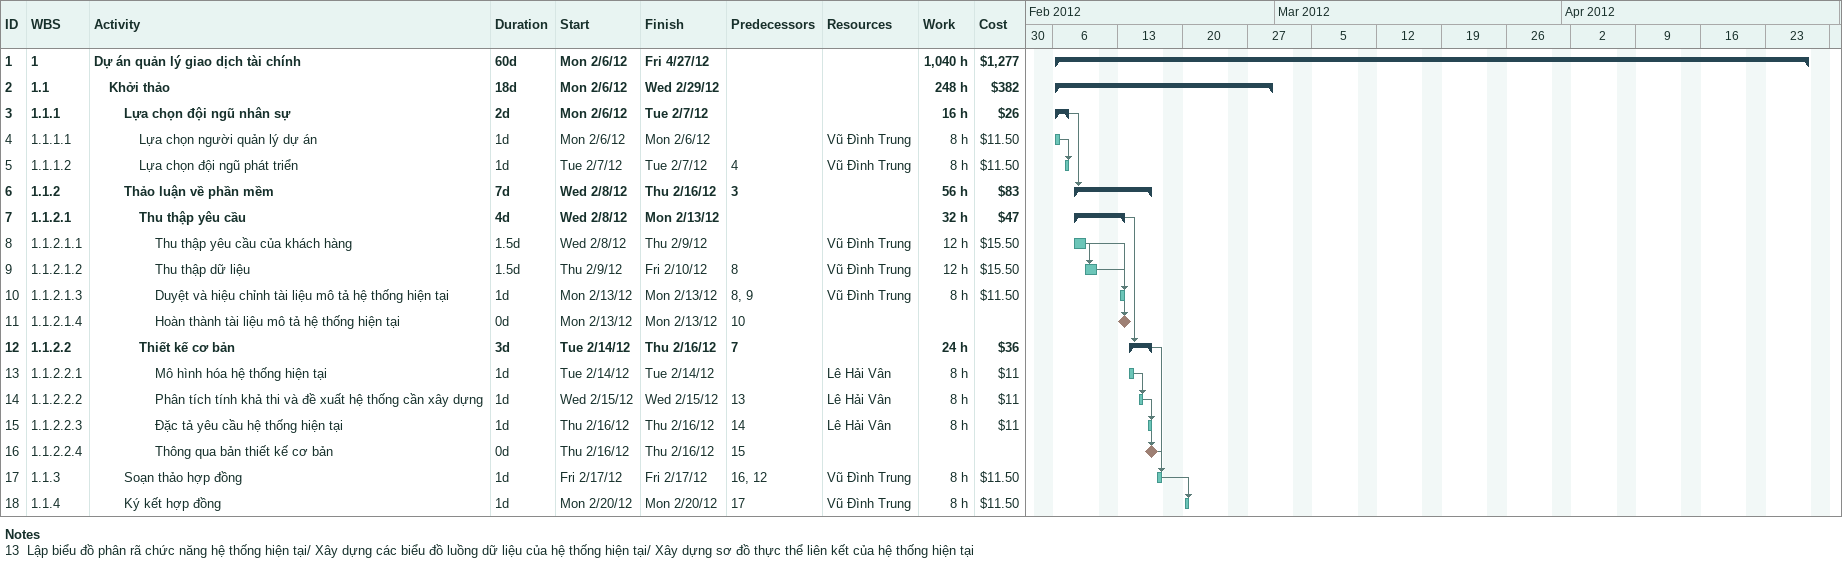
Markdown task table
| ID | WBS | Task | Duration | Start | Finish | Predecessors | Resources | Work (h) | Cost ($) |
|---|---|---|---|---|---|---|---|---|---|
| 1 | 1 | **Dự án quản lý giao dịch tài chính** | 60d | 2012-02-06 | 2012-04-27 |  |  | 1040 | 1277 |
| 2 | 1.1 | **Khởi thảo** | 18d | 2012-02-06 | 2012-02-29 |  |  | 248 | 382 |
| 3 | 1.1.1 | **Lựa chọn đội ngũ nhân sự** | 2d | 2012-02-06 | 2012-02-07 |  |  | 16 | 26 |
| 4 | 1.1.1.1 | Lựa chọn người quản lý dự án | 1d | 2012-02-06 | 2012-02-06 |  | Vũ Đình Trung | 8 | 11.50 |
| 5 | 1.1.1.2 | Lựa chọn đội ngũ phát triển | 1d | 2012-02-07 | 2012-02-07 | 4 | Vũ Đình Trung | 8 | 11.50 |
| 6 | 1.1.2 | **Thảo luận về phần mềm** | 7d | 2012-02-08 | 2012-02-16 | 3 |  | 56 | 83 |
| 7 | 1.1.2.1 | **Thu thập yêu cầu** | 4d | 2012-02-08 | 2012-02-13 |  |  | 32 | 47 |
| 8 | 1.1.2.1.1 | Thu thập yêu cầu của khách hàng | 1.5d | 2012-02-08 | 2012-02-09 |  | Vũ Đình Trung | 12 | 15.50 |
| 9 | 1.1.2.1.2 | Thu thập dữ liệu | 1.5d | 2012-02-09 | 2012-02-10 | 8 | Vũ Đình Trung | 12 | 15.50 |
| 10 | 1.1.2.1.3 | Duyệt và hiệu chỉnh tài liệu mô tả hệ thống hiện tại | 1d | 2012-02-13 | 2012-02-13 | 8, 9 | Vũ Đình Trung | 8 | 11.50 |
| 11 | 1.1.2.1.4 | Hoàn thành tài liệu mô tả hệ thống hiện tại | 0d | 2012-02-13 | 2012-02-13 | 10 |  |  |  |
| 12 | 1.1.2.2 | **Thiết kế cơ bản** | 3d | 2012-02-14 | 2012-02-16 | 7 |  | 24 | 36 |
| 13 | 1.1.2.2.1 | Mô hình hóa hệ thống hiện tại | 1d | 2012-02-14 | 2012-02-14 |  | Lê Hải Vân | 8 | 11 |
| 14 | 1.1.2.2.2 | Phân tích tính khả thi và đề xuất hệ thống cần xây dựng | 1d | 2012-02-15 | 2012-02-15 | 13 | Lê Hải Vân | 8 | 11 |
| 15 | 1.1.2.2.3 | Đặc tả yêu cầu hệ thống hiện tại | 1d | 2012-02-16 | 2012-02-16 | 14 | Lê Hải Vân | 8 | 11 |
| 16 | 1.1.2.2.4 | Thông qua bản thiết kế cơ bản | 0d | 2012-02-16 | 2012-02-16 | 15 |  |  |  |
| 17 | 1.1.3 | Soạn thảo hợp đồng | 1d | 2012-02-17 | 2012-02-17 | 16, 12 | Vũ Đình Trung | 8 | 11.50 |
| 18 | 1.1.4 | Ký kết hợp đồng | 1d | 2012-02-20 | 2012-02-20 | 17 | Vũ Đình Trung | 8 | 11.50 |

Notes
- 13: Lập biểu đồ phân rã chức năng hệ thống hiện tại/ Xây dựng các biểu đồ luồng dữ liệu của hệ thống hiện tại/ Xây dựng sơ đồ thực thể liên kết của hệ thống hiện tại
